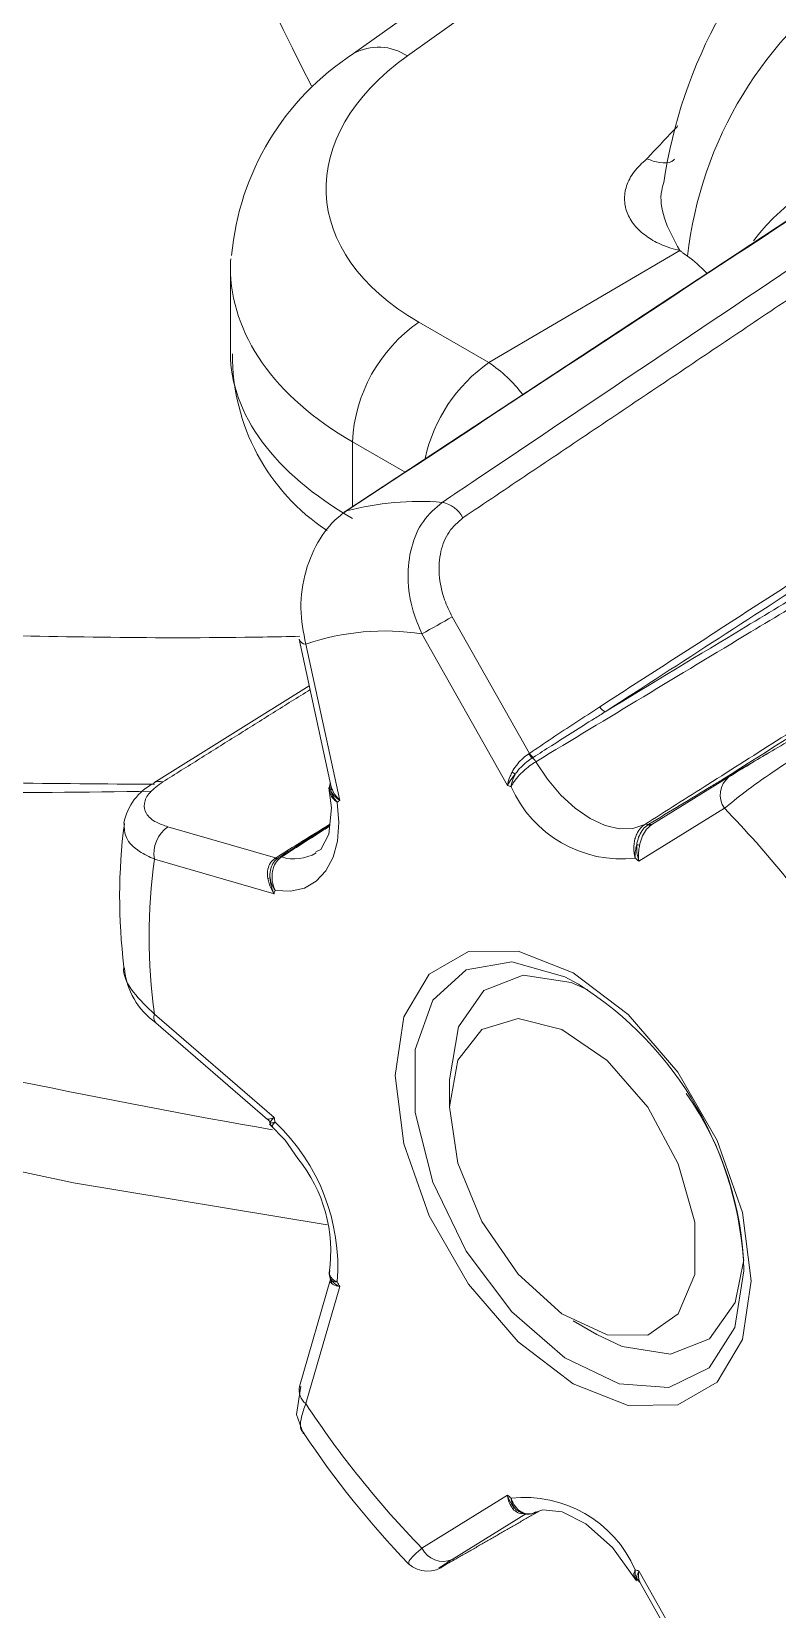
# Model space of a CAD drawing. Extents: x 2 to 136, y 1 to 99.
# Drawn here: x 6.844 to 7.292, y 7.615 to 8.563 of the extents above; entities that cross this region are included whole.
import ezdxf

# ---------------------------------------------------------------- set-up
doc = ezdxf.new("R2010")
doc.units = 0
doc.header["$MEASUREMENT"] = 0
doc.linetypes.add('SLD-Solid', pattern=[0])
doc.layers.add('OBJECT', color=7, linetype='CONTINUOUS')

msp = doc.modelspace()

# ---------------------------------------------------------------- linework, layer by layer
at = {"layer": 'OBJECT', "linetype": 'SLD-Solid', "lineweight": 15}
for p, q in [((7.26979, 8.71561), (7.0378, 8.54957)), ((7.07013, 8.54819), (7.31128, 8.72078)), ((7.23371, 8.43124), (7.11906, 8.36395)), ((6.96391, 8.42117), (6.96391, 8.36958)), ((7.11906, 8.36395), (7.07697, 8.38824)), ((7.03714, 8.31634), (7.06872, 8.29811)), ((7.03714, 8.31634), (7.03714, 8.27731)), ((7.09712, 8.21122), (7.14341, 8.12914)), ((7.13027, 8.10989), (7.07889, 8.20099)), ((7.00506, 8.19769), (7.02413, 8.10989)), ((7.00912, 8.19475), (7.0295, 8.10088)), ((7.01112, 8.1698), (6.91793, 8.11139)), ((7.26322, 8.11503), (7.21691, 8.08639)), ((7.26322, 8.11503), (7.26348, 8.11518)), ((7.2605, 8.09615), (7.20912, 8.06437)), ((6.92635, 8.08504), (6.99101, 8.06633)), ((6.99284, 8.06655), (6.99487, 8.06783)), ((6.99008, 8.04478), (6.91831, 8.06555)), ((6.91831, 7.97252), (6.99008, 7.91042)), ((6.9191, 7.9673), (6.98618, 7.90926)), ((7.09545, 7.9331), (7.09545, 7.91677)), ((7.02401, 7.81326), (7.00532, 7.74877)), ((7.02395, 7.81345), (7.02406, 7.81349)), ((7.0295, 7.80881), (7.00912, 7.73847)), ((7.16968, 7.78818), (7.18382, 7.78002)), ((7.07889, 7.65168), (7.13027, 7.68346)), ((7.14131, 7.67222), (7.09712, 7.64489)), ((7.20912, 7.63794), (7.2605, 7.54684)), ((7.20976, 7.63119), (7.25804, 7.54559))]:
    msp.add_line(p, q, dxfattribs=at)
at = {"layer": 'OBJECT', "linetype": 'SLD-Solid', "lineweight": 15, "flags": 128}
for points in [[(7.3583, 8.48881), (7.29973, 8.45029), (7.03224, 8.27408)], [(7.03361, 8.27484), (7.03242, 8.27436), (7.03216, 8.27419)], [(7.14725, 8.12413), (7.1543, 8.11357), (7.1623, 8.10414), (7.17095, 8.09619), (7.17993, 8.09001), (7.18891, 8.08582), (7.19755, 8.08379), (7.20555, 8.08399), (7.21261, 8.0864)], [(7.023, 8.10839), (7.0245, 8.09642), (7.02291, 8.08057), (7.01807, 8.07149), (7.0151, 8.06998)], [(7.02386, 8.11099), (7.02324, 8.10843), (7.02358, 8.10622)], [(7.25937, 8.11344), (7.25979, 8.11313), (7.25996, 8.11301)], [(7.02803, 8.09982), (7.02896, 8.08765), (7.02811, 8.0765), (7.02551, 8.06671), (7.02124, 8.05858), (7.01543, 8.05237), (7.00826, 8.04826), (6.99996, 8.04639), (6.99077, 8.0468)], [(6.99263, 8.06648), (6.99244, 8.06631), (6.9923, 8.06622)], [(7.27662, 7.81219), (7.27138, 7.77705), (7.2562, 7.7514), (7.23254, 7.73774), (7.20273, 7.73741), (7.16969, 7.75044), (7.13665, 7.77556), (7.10684, 7.8103), (7.08319, 7.85127), (7.068, 7.89446), (7.06277, 7.93564), (7.068, 7.97077), (7.08319, 7.99642), (7.10684, 8.01008), (7.13665, 8.01041), (7.16969, 7.99738), (7.20273, 7.97227), (7.23254, 7.93752), (7.2562, 7.89655), (7.27138, 7.85336), (7.27662, 7.81219)], [(7.17281, 7.99051), (7.16459, 7.99486), (7.13286, 8.0039), (7.10546, 7.99905), (7.08536, 7.98083), (7.07473, 7.95122), (7.07473, 7.91342), (7.08536, 7.87154), (7.10546, 7.83011), (7.13286, 7.79362), (7.16459, 7.76603), (7.19721, 7.75032), (7.22718, 7.7482), (7.25126, 7.75989), (7.26684, 7.78414), (7.27222, 7.81831), (7.27222, 7.81831)], [(7.09545, 7.9331), (7.10078, 7.96493), (7.11613, 7.98677), (7.13964, 7.99598), (7.16849, 7.99145), (7.17849, 7.98704)], [(7.09545, 7.91677), (7.10046, 7.94485), (7.11482, 7.96335), (7.1366, 7.96977), (7.16284, 7.96324), (7.19001, 7.94465), (7.21444, 7.9165), (7.23282, 7.8826), (7.24267, 7.84753), (7.24267, 7.81603), (7.23282, 7.79234), (7.21444, 7.77966), (7.19001, 7.77972), (7.16284, 7.7925), (7.1366, 7.81627), (7.11482, 7.84783), (7.10046, 7.88291), (7.09545, 7.91677)], [(6.70163, 7.90701), (6.8696, 7.87114), (7.02195, 7.8459)], [(6.98766, 7.90706), (6.9882, 7.90578), (6.98904, 7.90489)], [(6.98728, 7.90641), (6.9967, 7.89675), (7.00432, 7.88578)], [(7.27206, 7.82496), (7.26689, 7.79922), (7.25154, 7.77738), (7.22803, 7.76817), (7.19918, 7.7727), (7.18382, 7.78002)], [(7.00613, 7.74889), (7.00359, 7.73187), (7.00759, 7.7208), (7.0078, 7.72061)], [(7.1472, 7.67321), (7.15146, 7.67469), (7.16303, 7.6735), (7.17738, 7.6662), (7.1933, 7.65199), (7.20777, 7.63206)], [(7.20636, 7.63461), (7.20656, 7.63413), (7.20711, 7.63361)], [(7.20711, 7.63361), (7.20865, 7.63217), (7.20898, 7.63206)], [(7.20889, 7.63202), (7.20895, 7.632), (7.20972, 7.63118)]]:
    msp.add_lwpolyline(points, dxfattribs=at)
at = {"layer": 'OBJECT', "linetype": 'SLD-Solid', "lineweight": 15}
for centre, radius, start, end in [((9.45731, 9.77696), 2.74433, 198.58784, 207.01918), ((7.5129, 8.43069), 0.29167, 129.66917, 171.84673), ((7.47477, 8.40138), 0.23789, 123.81916, 173.60582), ((7.05283, 8.5226), 0.03088, 55.94449, 119.11115), ((7.12521, 8.41409), 0.16123, 122.82877, 174.9362), ((7.39746, 8.34318), 0.15212, 105.82937, 141.83273), ((7.12999, 8.31188), 0.09296, 124.77361, 177.24767), ((7.09136, 8.36851), 0.1263, 179.68322, 236.65529), ((7.17329, 8.28647), 0.09457, 124.99152, 167.87244), ((7.07045, 8.29205), 0.08679, 37.50003, 55.93589), ((7.07725, 8.11078), 0.16977, 85.32229, 104.89679), ((7.08757, 8.26227), 0.01807, 28.01818, 78.74453), ((6.6793, 8.93489), 0.83563, 298.5666, 300.00021), ((7.05664, 8.0565), 0.14619, 81.24783, 108.97101), ((7.00941, 8.19942), 0.00468, 201.67399, 266.40943), ((7.19155, 8.16042), 0.00683, 209.3972, 247.04762), ((7.15001, 8.13283), 0.00802, 209.48988, 232.93144), ((7.15008, 8.13325), 0.00783, 211.67764, 235.99722), ((7.14043, 8.12008), 0.00794, 30.7472, 53.21235), ((7.12647, 8.10936), 0.01094, 40.52618, 52.81594), ((6.93304, 8.08109), 0.03368, 116.27371, 169.52651), ((6.92138, 8.1054), 0.00693, 73.75838, 119.01491), ((7.02169, 8.10805), 0.0029, 329.47813, 6.34071), ((7.07406, 7.93992), 0.17902, 70.97045, 71.7012), ((7.19898, 8.13838), 0.07269, 203.70744, 276.29794), ((7.27164, 8.10418), 0.01373, 127.824, 215.80367), ((7.08023, 8.02866), 0.08825, 125.08879, 126.26375), ((7.2402, 8.04303), 0.34283, 172.65878, 187.04941), ((6.84585, 7.69138), 0.57946, 33.28055, 44.30867), ((6.93724, 8.06914), 0.01927, 124.40916, 190.75144), ((7.21355, 8.08426), 0.00234, 61.9981, 113.85222), ((7.21574, 8.08835), 0.0023, 241.80235, 297.11809), ((7.21628, 8.08844), 0.0021, 238.17254, 292.33928), ((7.00214, 8.09235), 0.02657, 253.30869, 299.85162), ((7.20229, 8.04381), 0.03098, 76.45986, 79.68133), ((7.25352, 8.01903), 0.33842, 172.09973, 187.90027), ((6.99131, 8.06813), 0.00215, 251.88336, 297.56414), ((6.99165, 8.06868), 0.00244, 254.68817, 292.207), ((6.99395, 8.06503), 0.00196, 73.22875, 132.2238), ((7.00074, 7.81146), 0.3277, 50.5142, 51.00253), ((6.98539, 8.05766), 0.00381, 284.47186, 306.6129), ((7.13223, 7.9972), 0.14991, 160.67717, 161.49429), ((6.94426, 8.00352), 0.04407, 184.30755, 235.25771), ((7.05897, 7.80999), 0.21341, 2.23283, 57.76181), ((6.9229, 7.97054), 0.005, 156.72244, 220.53241), ((7.07765, 7.81399), 0.19462, 1.27105, 34.74221), ((6.98287, 7.90568), 0.00501, 16.894, 46.09835), ((7.3562, 7.99882), 0.37664, 193.57342, 194.01554), ((6.9084, 7.82039), 0.11996, 355.77695, 46.63447), ((6.93515, 7.82984), 0.08896, 351.78704, 38.95946), ((7.02857, 7.81615), 0.00537, 159.4099, 221.57166), ((7.02048, 7.8112), 0.00412, 353.7468, 25.74253), ((7.42794, 8.02335), 0.45253, 207.90641, 208.30155), ((7.01535, 7.74662), 0.01026, 167.9191, 232.58973), ((7.49356, 8.05646), 0.57948, 213.28083, 224.30839), ((7.47382, 8.02954), 0.55895, 213.52455, 223.85251), ((7.34261, 7.94118), 0.33393, 230.51494, 230.99418), ((7.1404, 7.60944), 0.07269, 23.70698, 96.2984), ((7.1334, 7.67307), 0.00271, 59.33402, 96.80717), ((7.14232, 7.6813), 0.00931, 235.11306, 301.5198), ((7.09151, 7.65771), 0.014, 205.54133, 293.61599), ((7.08228, 7.65458), 0.01676, 227.07124, 309.03163), ((7.26638, 7.81109), 0.18238, 250.98289, 251.70015), ((7.20581, 7.62937), 0.00436, 31.08483, 62.25729)]:
    msp.add_arc(centre, radius, start, end, dxfattribs=at)
for centre, major_axis, ratio, start_param, end_param in [((7.21132, 8.47529), (0.18989, 0.01072), 0.611383, 2.374049, 3.892485), ((7.21391, 8.42788), (0.24992, 0.01056), 0.603442, 3.082659, 3.116111), ((7.21391, 8.42788), (0.24992, 0.01056), 0.603442, 3.116111, 3.901509), ((7.23327, 8.38205), (-0.02998, 0.05198), 0.579229, 5.102064, 5.380054), ((7.21391, 8.36287), (0.24994, -0.00962), 0.549881, 3.162754, 3.948152), ((8.60325, 9.55381), (3.50476, 0.83636), 0.337357, 4.053846, 4.131752), ((11.00826, 10.05914), (5.44687, 1.29982), 0.337357, 3.722623, 3.805641)]:
    msp.add_ellipse(centre, major_axis=major_axis, ratio=ratio, start_param=start_param, end_param=end_param, dxfattribs=at)
for points in [[(7.21384, 8.48635), (7.23262, 8.50631)], [(7.4189, 8.48266), (7.10352, 8.27075)], [(7.23836, 8.42787), (7.23371, 8.43124)], [(7.1856, 8.15707), (7.46659, 8.33895)], [(7.01164, 8.16741), (6.92332, 8.11205)], [(7.14303, 8.12888), (7.14341, 8.12914)], [(7.1457, 8.12676), (7.14518, 8.12643)], [(7.0234, 8.08545), (6.99451, 8.0669)], [(7.21465, 8.08633), (7.21517, 8.08665)], [(7.21691, 8.08639), (7.21679, 8.08631)], [(6.99064, 8.06609), (6.99101, 8.06633)], [(6.98912, 7.90497), (6.98915, 7.90477)], [(7.10352, 7.6476), (7.14924, 7.67392)]]:
    msp.add_open_spline(points, degree=1, dxfattribs=at)
for points, knots in [([(7.36002, 8.48958), (7.35391, 8.48556), (7.31997, 8.46325), (7.21116, 8.39169), (7.10847, 8.32411), (7.03361, 8.27484)], [0, 0, 0, 0, 0.056183, 0.311886, 1, 1, 1, 1]), ([(7.09109, 8.27998), (7.09787, 8.28455), (7.13178, 8.30736), (7.23786, 8.37871), (7.3372, 8.44547), (7.40939, 8.494)], [0, 0, 0, 0, 0.063925, 0.319628, 1, 1, 1, 1]), ([(7.23371, 8.43124), (7.23012, 8.43224), (7.22295, 8.43426), (7.21394, 8.43931), (7.2067, 8.44558), (7.20195, 8.45317), (7.19998, 8.46148), (7.20134, 8.47019), (7.20562, 8.47879), (7.21111, 8.48384), (7.21384, 8.48635)], [0, 0, 0, 0, 0.112477, 0.225057, 0.347499, 0.470284, 0.600653, 0.730921, 0.866005, 1, 1, 1, 1]), ([(7.23048, 8.48608), (7.22996, 8.48564), (7.22777, 8.4838), (7.2219, 8.48355), (7.21648, 8.48544), (7.21384, 8.48635)], [0, 0, 0, 0, 0.13773, 0.581476, 1, 1, 1, 1]), ([(7.22414, 8.47207), (7.22364, 8.47055), (7.22151, 8.46402), (7.2238, 8.4494), (7.23021, 8.43765), (7.23371, 8.43124)], [0, 0, 0, 0, 0.121235, 0.52022, 1, 1, 1, 1]), ([(7.46998, 8.33598), (7.4677, 8.3345), (7.45625, 8.3271), (7.4082, 8.29604), (7.31677, 8.23693), (7.23453, 8.18368), (7.18888, 8.15413)], [0, 0, 0, 0, 0.024417, 0.12208, 0.512732, 1, 1, 1, 1]), ([(7.07889, 8.20099), (7.07696, 8.20545), (7.07233, 8.2162), (7.06967, 8.23444), (7.07187, 8.25324), (7.07887, 8.26955), (7.08701, 8.2765), (7.09109, 8.27998)], [0, 0, 0, 0, 0.156463, 0.377209, 0.586936, 0.792745, 1, 1, 1, 1]), ([(7.40219, 8.27796), (7.39035, 8.27084), (7.34839, 8.2456), (7.26337, 8.19435), (7.19029, 8.15016), (7.14725, 8.12413)], [0, 0, 0, 0, 0.139146, 0.493066, 1, 1, 1, 1]), ([(7.18888, 8.15413), (7.21699, 8.17117), (7.27514, 8.20642), (7.34518, 8.24878), (7.3871, 8.2741), (7.39894, 8.28124)], [0, 0, 0, 0, 0.401816, 0.831188, 1, 1, 1, 1]), ([(7.03361, 8.27484), (7.03229, 8.27391), (7.02635, 8.26971), (7.01677, 8.25848), (7.00828, 8.23891), (7.00491, 8.21619), (7.00772, 8.20187), (7.00912, 8.19475)], [0, 0, 0, 0, 0.062062, 0.280898, 0.514816, 0.75882, 1, 1, 1, 1]), ([(7.10352, 8.27075), (7.10049, 8.26813), (7.09444, 8.26289), (7.08962, 8.25059), (7.08862, 8.23642), (7.09141, 8.22268), (7.09544, 8.21459), (7.09712, 8.21122)], [0, 0, 0, 0, 0.20417, 0.408136, 0.617899, 0.840883, 1, 1, 1, 1]), ([(7.21261, 8.0864), (7.22528, 8.09444), (7.26725, 8.12108), (7.35, 8.17366), (7.41997, 8.21823), (7.4607, 8.24418)], [0, 0, 0, 0, 0.153014, 0.506934, 1, 1, 1, 1]), ([(7.46395, 8.24371), (7.42319, 8.21771), (7.35506, 8.17426), (7.2868, 8.13087), (7.25937, 8.11344)], [0, 0, 0, 0, 0.598184, 1, 1, 1, 1]), ([(6.81211, 8.20019), (6.86899, 8.19911), (6.93324, 8.19789), (6.99819, 8.19935), (7.00563, 8.19952)], [0, 0, 0, 0, 0.885382, 1, 1, 1, 1]), ([(7.14341, 8.12914), (7.14793, 8.13219), (7.16191, 8.14164), (7.17603, 8.15084), (7.1856, 8.15707)], [0, 0, 0, 0, 0.32317, 1, 1, 1, 1]), ([(7.18888, 8.15413), (7.18673, 8.15278), (7.17594, 8.14601), (7.16154, 8.13691), (7.14933, 8.12908), (7.1457, 8.12676)], [0, 0, 0, 0, 0.149386, 0.74696, 1, 1, 1, 1]), ([(7.26348, 8.11518), (7.26672, 8.11717), (7.2732, 8.12115), (7.28689, 8.12936), (7.30115, 8.13781), (7.31143, 8.14383), (7.31631, 8.14666), (7.31739, 8.14729)], [0, 0, 0, 0, 0.244966, 0.490376, 0.723034, 0.938926, 1, 1, 1, 1]), ([(7.3287, 8.14282), (7.32728, 8.14197), (7.32082, 8.13817), (7.30745, 8.12987), (7.28923, 8.11782), (7.27208, 8.10566), (7.26434, 8.0993), (7.2605, 8.09615)], [0, 0, 0, 0, 0.062062, 0.280897, 0.514815, 0.758817, 1, 1, 1, 1]), ([(7.13308, 8.11807), (7.13322, 8.11834), (7.13411, 8.12001), (7.13618, 8.12294), (7.13959, 8.1265), (7.14189, 8.12809), (7.14303, 8.12888)], [0, 0, 0, 0, 0.062339, 0.390499, 0.69788, 1, 1, 1, 1]), ([(7.14518, 8.12643), (7.14405, 8.12568), (7.14177, 8.12416), (7.13825, 8.12088), (7.13599, 8.11822), (7.13495, 8.11671), (7.13478, 8.11647)], [0, 0, 0, 0, 0.303817, 0.611963, 0.938452, 1, 1, 1, 1]), ([(7.25937, 8.11344), (7.26179, 8.11484), (7.27162, 8.12053), (7.28144, 8.12621), (7.28883, 8.1305)], [0, 0, 0, 0, 0.246698, 1, 1, 1, 1]), ([(7.13027, 8.10989), (7.13027, 8.10993), (7.13055, 8.11168), (7.13131, 8.11442), (7.13266, 8.1172), (7.13308, 8.11807)], [0, 0, 0, 0, 0.018322, 0.693904, 1, 1, 1, 1]), ([(7.13478, 8.11647), (7.1342, 8.11575), (7.13234, 8.11345), (7.13098, 8.11128), (7.13028, 8.10992), (7.13027, 8.10989)], [0, 0, 0, 0, 0.305821, 0.981641, 1, 1, 1, 1]), ([(7.14725, 8.12413), (7.14631, 8.12354), (7.14421, 8.12221), (7.14113, 8.11974), (7.13777, 8.11662), (7.13517, 8.11366), (7.13356, 8.11129), (7.13291, 8.11015), (7.13265, 8.10963), (7.13254, 8.1094), (7.13249, 8.1093), (7.13246, 8.10923), (7.13244, 8.10919), (7.13243, 8.10916)], [0, 0, 0, 0, 0.161598, 0.358972, 0.496165, 0.744759, 0.880345, 0.942192, 0.971858, 0.986272, 0.991461, 0.992929, 1, 1, 1, 1]), ([(7.13243, 8.10916), (7.13243, 8.1092), (7.13244, 8.10925), (7.13245, 8.10934), (7.13246, 8.10947), (7.13251, 8.10978), (7.13261, 8.11044), (7.13292, 8.11188), (7.13358, 8.11397), (7.1344, 8.11567), (7.13478, 8.11647)], [0, 0, 0, 0, 0.018937, 0.022866, 0.037944, 0.077589, 0.158756, 0.325931, 0.68484, 1, 1, 1, 1]), ([(6.82435, 8.1116), (6.82582, 8.11157), (6.85708, 8.11095), (6.88846, 8.11078), (6.91838, 8.11062)], [0, 0, 0, 0, 0.046796, 1, 1, 1, 1]), ([(6.92332, 8.11205), (6.92044, 8.10994), (6.91468, 8.10571), (6.91147, 8.09896), (6.91277, 8.09271), (6.91814, 8.0879), (6.92394, 8.08588), (6.92635, 8.08504)], [0, 0, 0, 0, 0.204169, 0.408137, 0.617899, 0.840883, 1, 1, 1, 1]), ([(7.02419, 8.10658), (7.02411, 8.10679), (7.02365, 8.10817), (7.0233, 8.1098), (7.02383, 8.11101), (7.02391, 8.11119)], [0, 0, 0, 0, 0.137141, 0.86869, 1, 1, 1, 1]), ([(7.02803, 8.09982), (7.02799, 8.09985), (7.02795, 8.09988), (7.02787, 8.09994), (7.02776, 8.10003), (7.0275, 8.10023), (7.02695, 8.10067), (7.02587, 8.10166), (7.02424, 8.10352), (7.02382, 8.10521), (7.02357, 8.10622)], [0, 0, 0, 0, 0.015455, 0.018659, 0.030026, 0.061548, 0.126432, 0.26171, 0.558287, 1, 1, 1, 1]), ([(7.0295, 8.10088), (7.02946, 8.10091), (7.02781, 8.10205), (7.02573, 8.10392), (7.02455, 8.10595), (7.02419, 8.10658)], [0, 0, 0, 0, 0.01835, 0.694182, 1, 1, 1, 1]), ([(7.02419, 8.10658), (7.02442, 8.10584), (7.02491, 8.10425), (7.02603, 8.10233), (7.02701, 8.101), (7.02752, 8.10039), (7.02777, 8.10011), (7.02788, 8.09999), (7.02795, 8.09991), (7.028, 8.09986), (7.02803, 8.09982)], [0, 0, 0, 0, 0.315157, 0.674071, 0.841277, 0.922429, 0.962083, 0.977154, 0.981068, 1, 1, 1, 1]), ([(7.02425, 8.10991), (7.02426, 8.10965), (7.02429, 8.10914), (7.02448, 8.10862), (7.02457, 8.10837)], [0, 0, 0, 0, 0.528893, 1, 1, 1, 1]), ([(7.02457, 8.10837), (7.0249, 8.10757), (7.02596, 8.105), (7.0279, 8.10249), (7.02946, 8.10092), (7.0295, 8.10088)], [0, 0, 0, 0, 0.306082, 0.981689, 1, 1, 1, 1]), ([(7.21517, 8.08665), (7.22771, 8.09425), (7.24247, 8.10319), (7.25716, 8.1121), (7.25937, 8.11344)], [0, 0, 0, 0, 0.849807, 1, 1, 1, 1]), ([(6.91831, 8.06555), (6.91516, 8.06704), (6.90756, 8.07062), (6.90034, 8.07802), (6.90012, 8.08421), (6.90002, 8.08713)], [0, 0, 0, 0, 0.272669, 0.657365, 1, 1, 1, 1]), ([(6.99101, 8.06633), (6.99545, 8.06912), (7.00619, 8.07588), (7.01711, 8.08261), (7.02351, 8.08655)], [0, 0, 0, 0, 0.413078, 1, 1, 1, 1]), ([(7.02345, 8.086), (7.01687, 8.08185), (7.00673, 8.07545), (6.99666, 8.06904), (6.99313, 8.0668)], [0, 0, 0, 0, 0.649416, 1, 1, 1, 1]), ([(7.20696, 8.06613), (7.20694, 8.06618), (7.20692, 8.06625), (7.20689, 8.06634), (7.20685, 8.0665), (7.20676, 8.06685), (7.20656, 8.06763), (7.20624, 8.06934), (7.20594, 8.07281), (7.20643, 8.07698), (7.20794, 8.08117), (7.20987, 8.0843), (7.21176, 8.08575), (7.21261, 8.0864)], [0, 0, 0, 0, 0.007071, 0.008539, 0.013728, 0.028142, 0.057808, 0.119655, 0.255241, 0.503835, 0.641028, 0.838402, 1, 1, 1, 1]), ([(7.20784, 8.07429), (7.20789, 8.07459), (7.20823, 8.07651), (7.20928, 8.07987), (7.21156, 8.08387), (7.21363, 8.08551), (7.21465, 8.08633)], [0, 0, 0, 0, 0.06122, 0.387743, 0.695896, 1, 1, 1, 1]), ([(7.21679, 8.08631), (7.21573, 8.08547), (7.21361, 8.08377), (7.21121, 8.07962), (7.21005, 8.07617), (7.20961, 8.07424), (7.20955, 8.07393)], [0, 0, 0, 0, 0.302402, 0.609804, 0.937989, 1, 1, 1, 1]), ([(7.20784, 8.07429), (7.20761, 8.07341), (7.20712, 8.07152), (7.20689, 8.06919), (7.20687, 8.06757), (7.2069, 8.06683), (7.20693, 8.06648), (7.20694, 8.06633), (7.20695, 8.06624), (7.20695, 8.06618), (7.20696, 8.06613)], [0, 0, 0, 0, 0.31516, 0.674069, 0.841244, 0.922411, 0.962056, 0.977134, 0.981063, 1, 1, 1, 1]), ([(7.20912, 8.06437), (7.2091, 8.06442), (7.20842, 8.06657), (7.20775, 8.06992), (7.20782, 8.07325), (7.20784, 8.07429)], [0, 0, 0, 0, 0.018359, 0.694179, 1, 1, 1, 1]), ([(7.20955, 8.07393), (7.20936, 8.07293), (7.20877, 8.0697), (7.20884, 8.06648), (7.20911, 8.06442), (7.20912, 8.06437)], [0, 0, 0, 0, 0.306096, 0.981678, 1, 1, 1, 1]), ([(6.98634, 8.05397), (6.98629, 8.05427), (6.986, 8.05614), (6.98616, 8.0595), (6.98768, 8.06357), (6.98966, 8.06525), (6.99064, 8.06609)], [0, 0, 0, 0, 0.062343, 0.390499, 0.697888, 1, 1, 1, 1]), ([(6.99263, 8.06648), (6.99165, 8.06566), (6.98967, 8.06403), (6.98793, 8.06009), (6.98752, 8.05678), (6.98764, 8.0549), (6.98766, 8.0546)], [0, 0, 0, 0, 0.303818, 0.611952, 0.938446, 1, 1, 1, 1]), ([(6.99451, 8.0669), (6.99367, 8.06625), (6.99181, 8.06481), (6.99003, 8.06169), (6.98882, 8.05753), (6.98875, 8.05339), (6.98953, 8.04996), (6.99012, 8.04828), (6.99044, 8.04751), (6.9906, 8.04716), (6.99067, 8.04701), (6.99072, 8.04691), (6.99075, 8.04685), (6.99077, 8.0468)], [0, 0, 0, 0, 0.161599, 0.358971, 0.496181, 0.744766, 0.880359, 0.942196, 0.971861, 0.986271, 0.991479, 0.992931, 1, 1, 1, 1]), ([(6.99008, 8.04478), (6.99004, 8.04483), (6.98876, 8.0468), (6.98723, 8.04989), (6.98655, 8.053), (6.98634, 8.05397)], [0, 0, 0, 0, 0.018301, 0.693918, 1, 1, 1, 1]), ([(6.99077, 8.0468), (6.99074, 8.04685), (6.9907, 8.0469), (6.99064, 8.04699), (6.99054, 8.04713), (6.99033, 8.04747), (6.98988, 8.04817), (6.98905, 8.04971), (6.98814, 8.05194), (6.98781, 8.05375), (6.98766, 8.0546)], [0, 0, 0, 0, 0.018897, 0.022863, 0.037913, 0.077567, 0.15873, 0.325918, 0.684824, 1, 1, 1, 1]), ([(6.98766, 8.0546), (6.98774, 8.05357), (6.98802, 8.05027), (6.98909, 8.04696), (6.99005, 8.04484), (6.99008, 8.04478)], [0, 0, 0, 0, 0.305803, 0.981651, 1, 1, 1, 1]), ([(6.89991, 8.00096), (6.8999, 8.00092), (6.89911, 7.99592), (6.90465, 7.98528), (6.91377, 7.97675), (6.91831, 7.97252)], [0, 0, 0, 0, 0.003963, 0.504877, 1, 1, 1, 1]), ([(6.98626, 7.90936), (6.98622, 7.90933), (6.98616, 7.90927), (6.98628, 7.90928), (6.98634, 7.90929)], [0, 0, 0, 0, 0.564319, 1, 1, 1, 1]), ([(6.98634, 7.90929), (6.98655, 7.90932), (6.98723, 7.90941), (6.98876, 7.90993), (6.99004, 7.91041), (6.99008, 7.91042)], [0, 0, 0, 0, 0.30607, 0.981663, 1, 1, 1, 1]), ([(6.98766, 7.90713), (6.98763, 7.90711), (6.98757, 7.90705), (6.98765, 7.90707), (6.98769, 7.90708)], [0, 0, 0, 0, 0.558209, 1, 1, 1, 1]), ([(6.99008, 7.91042), (6.99005, 7.9104), (6.98909, 7.90939), (6.98802, 7.90812), (6.98774, 7.90737), (6.98766, 7.90713)], [0, 0, 0, 0, 0.018349, 0.694197, 1, 1, 1, 1]), ([(6.98766, 7.90713), (6.98781, 7.9071), (6.98814, 7.90703), (6.98905, 7.90717), (6.98988, 7.90737), (6.99033, 7.90748), (6.99054, 7.90754), (6.99064, 7.90756), (6.9907, 7.90758), (6.99074, 7.90759), (6.99077, 7.9076)], [0, 0, 0, 0, 0.315176, 0.674083, 0.84127, 0.922433, 0.962087, 0.977137, 0.981063, 1, 1, 1, 1]), ([(6.99077, 7.9076), (6.99075, 7.90758), (6.99072, 7.90755), (6.99067, 7.90751), (6.9906, 7.90744), (6.99044, 7.9073), (6.99012, 7.90698), (6.98953, 7.90636), (6.98879, 7.90542), (6.989, 7.90514), (6.98912, 7.90497)], [0, 0, 0, 0, 0.015821, 0.019072, 0.030728, 0.062981, 0.129379, 0.267781, 0.571269, 1, 1, 1, 1]), ([(7.02351, 7.81841), (7.0234, 7.81783), (7.02309, 7.81621), (7.02415, 7.81414), (7.02586, 7.8127), (7.02695, 7.81207), (7.0275, 7.8118), (7.02776, 7.81168), (7.02787, 7.81163), (7.02795, 7.8116), (7.02799, 7.81157), (7.02803, 7.81156)], [0, 0, 0, 0, 0.214027, 0.601823, 0.813345, 0.909827, 0.956103, 0.97858, 0.986692, 0.988978, 1, 1, 1, 1]), ([(7.02457, 7.81075), (7.02449, 7.81084), (7.02399, 7.81142), (7.02355, 7.81226), (7.02403, 7.81311), (7.0241, 7.81322)], [0, 0, 0, 0, 0.14165, 0.887361, 1, 1, 1, 1]), ([(7.02419, 7.81298), (7.02455, 7.8125), (7.02573, 7.81093), (7.02781, 7.8096), (7.02946, 7.80883), (7.0295, 7.80881)], [0, 0, 0, 0, 0.305813, 0.98165, 1, 1, 1, 1]), ([(7.02803, 7.81156), (7.028, 7.81156), (7.02795, 7.81156), (7.02788, 7.81157), (7.02777, 7.81158), (7.02752, 7.8116), (7.02701, 7.81167), (7.02603, 7.81186), (7.02491, 7.81226), (7.02442, 7.81275), (7.02419, 7.81298)], [0, 0, 0, 0, 0.018932, 0.022873, 0.037917, 0.077598, 0.15875, 0.32593, 0.684843, 1, 1, 1, 1]), ([(7.0295, 7.80881), (7.02946, 7.80881), (7.0279, 7.80904), (7.02596, 7.80959), (7.0249, 7.81047), (7.02457, 7.81075)], [0, 0, 0, 0, 0.018331, 0.693918, 1, 1, 1, 1]), ([(7.00912, 7.73847), (7.00814, 7.73567), (7.0058, 7.72893), (7.00549, 7.72273), (7.0077, 7.72115), (7.008, 7.72094)], [0, 0, 0, 0, 0.379726, 0.915471, 1, 1, 1, 1]), ([(7.13027, 7.68346), (7.13028, 7.6834), (7.13098, 7.68125), (7.13234, 7.67831), (7.1342, 7.67609), (7.13478, 7.6754)], [0, 0, 0, 0, 0.018359, 0.694179, 1, 1, 1, 1]), ([(7.13308, 7.67576), (7.13266, 7.67642), (7.13131, 7.67853), (7.13055, 7.68135), (7.13027, 7.6834), (7.13027, 7.68346)], [0, 0, 0, 0, 0.306069, 0.981678, 1, 1, 1, 1]), ([(7.13243, 7.68169), (7.13244, 7.68164), (7.13246, 7.68158), (7.13249, 7.68148), (7.13254, 7.68133), (7.13265, 7.68098), (7.13291, 7.68025), (7.13356, 7.67873), (7.13517, 7.67601), (7.13777, 7.67362), (7.14113, 7.67224), (7.14421, 7.672), (7.14631, 7.67286), (7.14725, 7.67324)], [0, 0, 0, 0, 0.007059, 0.008516, 0.013717, 0.028142, 0.057797, 0.119645, 0.255232, 0.503828, 0.641022, 0.838398, 1, 1, 1, 1]), ([(7.13478, 7.6754), (7.1344, 7.67593), (7.13358, 7.67707), (7.13292, 7.67888), (7.13261, 7.68031), (7.13251, 7.68101), (7.13246, 7.68134), (7.13245, 7.68149), (7.13244, 7.68159), (7.13243, 7.68164), (7.13243, 7.68169)], [0, 0, 0, 0, 0.31517, 0.674091, 0.841305, 0.922408, 0.962121, 0.977166, 0.981062, 1, 1, 1, 1]), ([(7.1398, 7.67242), (7.13974, 7.67241), (7.13853, 7.67206), (7.13618, 7.67293), (7.13411, 7.6744), (7.13322, 7.67558), (7.13308, 7.67576)], [0, 0, 0, 0, 0.021039, 0.452416, 0.912979, 1, 1, 1, 1]), ([(7.13478, 7.6754), (7.13495, 7.67522), (7.13559, 7.67451), (7.1364, 7.67407), (7.13701, 7.67375)], [0, 0, 0, 0, 0.251854, 1, 1, 1, 1]), ([(7.07117, 7.64268), (7.071, 7.64316), (7.07061, 7.64423), (7.07594, 7.64902), (7.07889, 7.65168)], [0, 0, 0, 0, 0.44701, 1, 1, 1, 1]), ([(7.09712, 7.64489), (7.09468, 7.64336), (7.0898, 7.64031), (7.0882, 7.63907), (7.09134, 7.64076), (7.09284, 7.64156)], [0, 0, 0, 0, 0.343723, 0.688066, 1, 1, 1, 1]), ([(7.09284, 7.64156), (7.09289, 7.64158), (7.09406, 7.64219), (7.09831, 7.64461), (7.10258, 7.64706), (7.10352, 7.6476)], [0, 0, 0, 0, 0.036015, 0.78743, 1, 1, 1, 1]), ([(7.20658, 7.63452), (7.20634, 7.63483), (7.20593, 7.63538), (7.20624, 7.63678), (7.20656, 7.63773), (7.20676, 7.63821), (7.20685, 7.63843), (7.20689, 7.63853), (7.20692, 7.63859), (7.20694, 7.63863), (7.20696, 7.63867)], [0, 0, 0, 0, 0.400683, 0.719058, 0.864285, 0.933919, 0.967792, 0.980004, 0.983424, 1, 1, 1, 1]), ([(7.20696, 7.63867), (7.20695, 7.63862), (7.20695, 7.63857), (7.20694, 7.63849), (7.20693, 7.63836), (7.2069, 7.63806), (7.20687, 7.63744), (7.20689, 7.63619), (7.20712, 7.63462), (7.20761, 7.63367), (7.20784, 7.63323)], [0, 0, 0, 0, 0.018938, 0.022834, 0.037879, 0.077592, 0.158695, 0.325909, 0.68483, 1, 1, 1, 1]), ([(7.20784, 7.63323), (7.20782, 7.6336), (7.20775, 7.63477), (7.20842, 7.63655), (7.2091, 7.6379), (7.20912, 7.63794)], [0, 0, 0, 0, 0.305821, 0.981641, 1, 1, 1, 1]), ([(7.209, 7.63216), (7.20862, 7.63234), (7.20813, 7.63258), (7.20789, 7.63311), (7.20784, 7.63323)], [0, 0, 0, 0, 0.783977, 1, 1, 1, 1]), ([(7.20912, 7.63794), (7.20911, 7.63789), (7.20884, 7.63615), (7.20877, 7.63381), (7.20936, 7.63214), (7.20955, 7.63162)], [0, 0, 0, 0, 0.018322, 0.693931, 1, 1, 1, 1]), ([(7.20955, 7.63162), (7.2096, 7.63146), (7.20966, 7.6313), (7.20976, 7.63119), (7.20976, 7.63119)], [0, 0, 0, 0, 0.992975, 1, 1, 1, 1])]:
    msp.add_open_spline(points, degree=3, knots=knots, dxfattribs=at)

doc.saveas('drawing.dxf')
